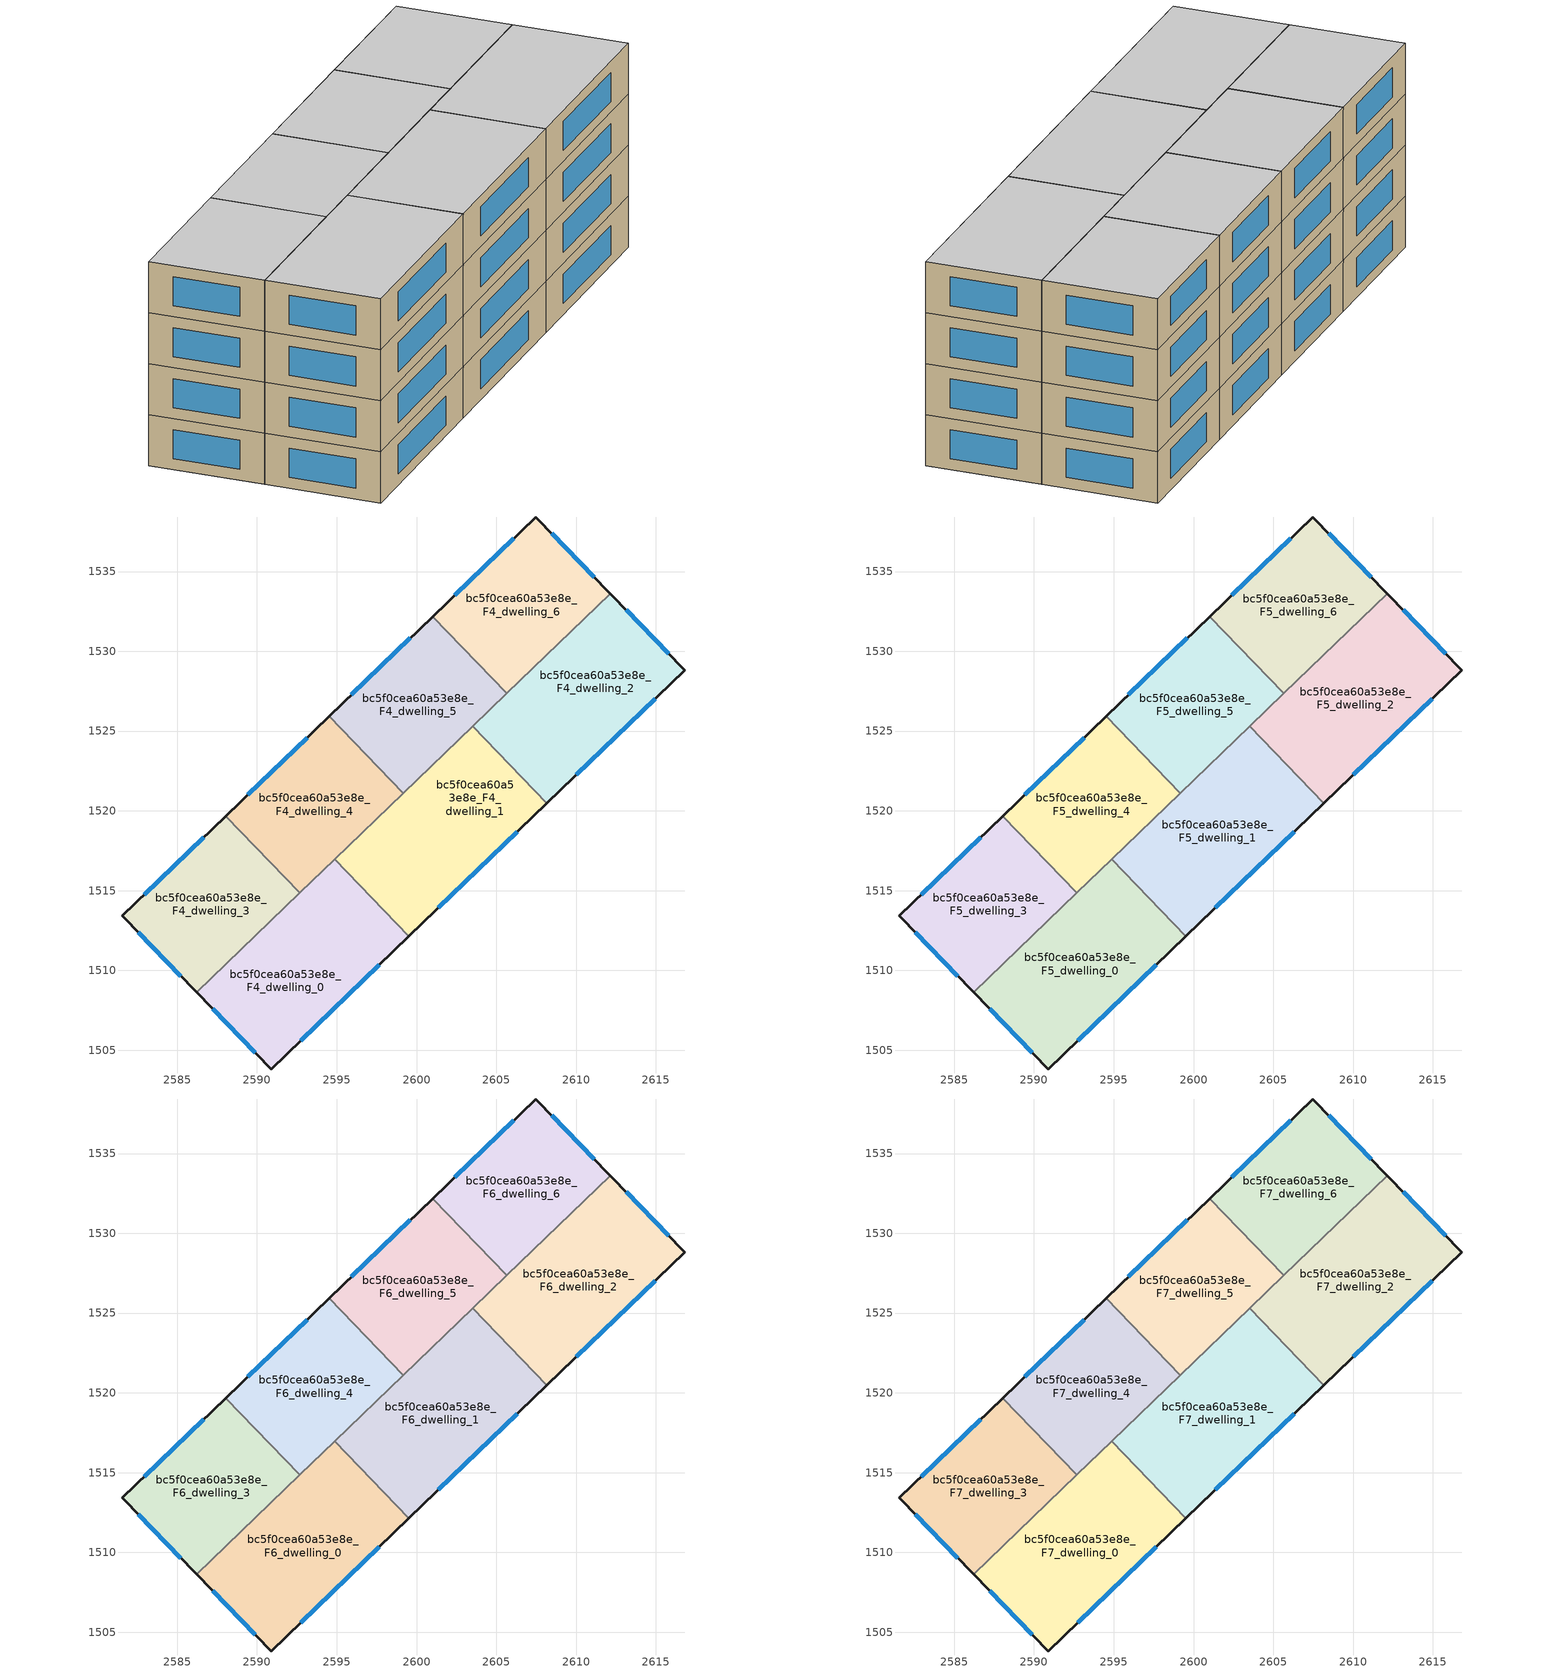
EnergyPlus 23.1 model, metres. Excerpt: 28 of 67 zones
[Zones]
bc5f0cea60a53e8e_F4_dwelling_0
 floor to bc5f0cea60a53e8e_F3_dwelling_6 (EU_floor_Construction): 2592.7,1514.87 2597.35,1510.05 2590.89,1503.82 2586.22,1508.62 z12
 floor to bc5f0cea60a53e8e_F3_dwelling_4 (EU_floor_Construction): 2594.87,1516.96 2599.52,1512.15 2597.35,1510.05 2592.7,1514.87 z12
 wall outside (EU_wall_Construction): 2586.22,1508.62 2590.89,1503.82 2599.52,1512.15 z12:15
 wall to bc5f0cea60a53e8e_F4_dwelling_1 (EU_wall_Construction): 2599.52,1512.15 2594.87,1516.96 z12:15
 wall to bc5f0cea60a53e8e_F4_dwelling_3 (EU_wall_Construction): 2592.69,1514.86 2586.22,1508.62 z12:15
 wall to bc5f0cea60a53e8e_F4_dwelling_4 (EU_wall_Construction): 2594.87,1516.96 2592.69,1514.86 z12:15
 window (EU_Window_Construction): 2592.73,1505.61 2597.67,1510.36 / 2587.22,1507.59 2589.89,1504.85 z12.64:14.36
bc5f0cea60a53e8e_F4_dwelling_1
 floor to bc5f0cea60a53e8e_F3_dwelling_2 (EU_floor_Construction): 2603.51,1525.29 2608.16,1520.48 2603.83,1516.3 2599.18,1521.12 z12
 floor to bc5f0cea60a53e8e_F3_dwelling_4 (EU_floor_Construction): 2599.18,1521.12 2603.83,1516.3 2599.52,1512.15 2594.87,1516.96 z12
 wall outside (EU_wall_Construction): 2599.52,1512.15 2608.16,1520.48 z12:15
 wall to bc5f0cea60a53e8e_F4_dwelling_2 (EU_wall_Construction): 2608.16,1520.48 2603.51,1525.29 z12:15
 wall to bc5f0cea60a53e8e_F4_dwelling_5 (EU_wall_Construction): 2603.51,1525.29 2599.17,1521.11 z12:15
 wall to bc5f0cea60a53e8e_F4_dwelling_4 (EU_wall_Construction): 2599.17,1521.11 2594.87,1516.96 z12:15
 window (EU_Window_Construction): 2601.37,1513.93 2606.31,1518.7 z12.64:14.36
bc5f0cea60a53e8e_F4_dwelling_2
 floor to bc5f0cea60a53e8e_F3_dwelling_0 (EU_floor_Construction): 2612.15,1533.61 2616.81,1528.82 2610.31,1522.55 2605.67,1527.36 z12
 floor to bc5f0cea60a53e8e_F3_dwelling_2 (EU_floor_Construction): 2605.67,1527.36 2610.31,1522.55 2608.16,1520.48 2603.51,1525.29 z12
 wall outside (EU_wall_Construction): 2608.16,1520.48 2616.81,1528.82 2612.14,1533.62 z12:15
 wall to bc5f0cea60a53e8e_F4_dwelling_6 (EU_wall_Construction): 2612.14,1533.62 2605.65,1527.36 z12:15
 wall to bc5f0cea60a53e8e_F4_dwelling_5 (EU_wall_Construction): 2605.65,1527.36 2603.51,1525.29 z12:15
 window (EU_Window_Construction): 2615.81,1529.85 2613.14,1532.59 / 2610.01,1522.27 2614.95,1527.04 z12.64:14.36
bc5f0cea60a53e8e_F4_dwelling_3
 floor to bc5f0cea60a53e8e_F3_dwelling_7 (EU_floor_Construction): 2588.05,1519.67 2592.69,1514.87 2586.22,1508.63 2581.56,1513.41 z12
 floor to bc5f0cea60a53e8e_F3_dwelling_6 (EU_floor_Construction): 2592.69,1514.87 2592.69,1514.86 2586.22,1508.62 2586.22,1508.63 z12
 wall outside (EU_wall_Construction): 2588.05,1519.67 2581.56,1513.41 2586.22,1508.62 z12:15
 wall to bc5f0cea60a53e8e_F4_dwelling_4 (EU_wall_Construction): 2592.69,1514.86 2588.05,1519.67 z12:15
 window (EU_Window_Construction): 2582.56,1512.39 2585.22,1509.65 / 2586.66,1518.33 2582.95,1514.75 z12.64:14.36
bc5f0cea60a53e8e_F4_dwelling_4
 floor adiabatic (EU_floor_Construction): 2594.53,1525.92 2599.17,1521.11 2592.7,1514.87 2588.06,1519.68 z12
 floor to bc5f0cea60a53e8e_F3_dwelling_7 (EU_floor_Construction): 2588.06,1519.68 2592.7,1514.88 2592.69,1514.87 2588.05,1519.67 z12
 wall outside (EU_wall_Construction): 2594.53,1525.92 2588.05,1519.67 z12:15
 wall to bc5f0cea60a53e8e_F4_dwelling_5 (EU_wall_Construction): 2599.17,1521.11 2594.53,1525.92 z12:15
 window (EU_Window_Construction): 2593.14,1524.59 2589.44,1521.01 z12.64:14.36
bc5f0cea60a53e8e_F4_dwelling_5
 floor to bc5f0cea60a53e8e_F3_dwelling_3 (EU_floor_Construction): 2601.01,1532.17 2605.65,1527.36 2599.18,1521.12 2594.54,1525.93 z12
 floor to bc5f0cea60a53e8e_F3_dwelling_5 (EU_floor_Construction): 2594.54,1525.93 2599.18,1521.12 2599.17,1521.11 2594.53,1525.92 z12
 wall outside (EU_wall_Construction): 2601.01,1532.17 2594.53,1525.92 z12:15
 wall to bc5f0cea60a53e8e_F4_dwelling_6 (EU_wall_Construction): 2605.65,1527.36 2601.01,1532.17 z12:15
 window (EU_Window_Construction): 2599.62,1530.84 2595.92,1527.26 z12.64:14.36
bc5f0cea60a53e8e_F4_dwelling_6
 floor to bc5f0cea60a53e8e_F3_dwelling_1 (EU_floor_Construction): 2607.48,1538.42 2612.14,1533.62 2605.66,1527.37 2601.02,1532.18 z12
 floor to bc5f0cea60a53e8e_F3_dwelling_3 (EU_floor_Construction): 2601.02,1532.18 2605.66,1527.37 2605.65,1527.36 2601.01,1532.17 z12
 wall outside (EU_wall_Construction): 2612.14,1533.62 2607.48,1538.42 2601.01,1532.17 z12:15
 window (EU_Window_Construction): 2611.15,1534.65 2608.48,1537.39 / 2606.09,1537.08 2602.4,1533.51 z12.64:14.36
bc5f0cea60a53e8e_F5_dwelling_0
 floor to bc5f0cea60a53e8e_F4_dwelling_0 (EU_floor_Construction): 2594.87,1516.96 2599.52,1512.15 2590.89,1503.82 2586.22,1508.62 z15
 wall outside (EU_wall_Construction): 2586.22,1508.62 2590.89,1503.82 2599.52,1512.15 z15:18
 wall to bc5f0cea60a53e8e_F5_dwelling_1 (EU_wall_Construction): 2599.52,1512.15 2594.87,1516.96 z15:18
 wall to bc5f0cea60a53e8e_F5_dwelling_3 (EU_wall_Construction): 2592.69,1514.86 2586.22,1508.62 z15:18
 wall to bc5f0cea60a53e8e_F5_dwelling_4 (EU_wall_Construction): 2594.87,1516.96 2592.69,1514.86 z15:18
 window (EU_Window_Construction): 2592.73,1505.61 2597.67,1510.36 / 2587.22,1507.59 2589.89,1504.85 z15.64:17.36
bc5f0cea60a53e8e_F5_dwelling_1
 floor to bc5f0cea60a53e8e_F4_dwelling_1 (EU_floor_Construction): 2603.51,1525.29 2608.16,1520.48 2599.52,1512.15 2594.87,1516.96 z15
 wall outside (EU_wall_Construction): 2599.52,1512.15 2608.16,1520.48 z15:18
 wall to bc5f0cea60a53e8e_F5_dwelling_2 (EU_wall_Construction): 2608.16,1520.48 2603.51,1525.29 z15:18
 wall to bc5f0cea60a53e8e_F5_dwelling_5 (EU_wall_Construction): 2603.51,1525.29 2599.17,1521.11 z15:18
 wall to bc5f0cea60a53e8e_F5_dwelling_4 (EU_wall_Construction): 2599.17,1521.11 2594.87,1516.96 z15:18
 window (EU_Window_Construction): 2601.37,1513.93 2606.31,1518.7 z15.64:17.36
bc5f0cea60a53e8e_F5_dwelling_2
 floor to bc5f0cea60a53e8e_F4_dwelling_2 (EU_floor_Construction): 2612.14,1533.62 2616.81,1528.82 2608.16,1520.48 2603.51,1525.29 z15
 wall outside (EU_wall_Construction): 2608.16,1520.48 2616.81,1528.82 2612.14,1533.62 z15:18
 wall to bc5f0cea60a53e8e_F5_dwelling_6 (EU_wall_Construction): 2612.14,1533.62 2605.65,1527.36 z15:18
 wall to bc5f0cea60a53e8e_F5_dwelling_5 (EU_wall_Construction): 2605.65,1527.36 2603.51,1525.29 z15:18
 window (EU_Window_Construction): 2615.81,1529.85 2613.14,1532.59 / 2610.01,1522.27 2614.95,1527.04 z15.64:17.36
bc5f0cea60a53e8e_F5_dwelling_3
 floor to bc5f0cea60a53e8e_F4_dwelling_3 (EU_floor_Construction): 2588.05,1519.67 2592.69,1514.86 2586.22,1508.62 2581.56,1513.41 z15
 wall outside (EU_wall_Construction): 2588.05,1519.67 2581.56,1513.41 2586.22,1508.62 z15:18
 wall to bc5f0cea60a53e8e_F5_dwelling_4 (EU_wall_Construction): 2592.69,1514.86 2588.05,1519.67 z15:18
 window (EU_Window_Construction): 2582.56,1512.39 2585.22,1509.65 / 2586.66,1518.33 2582.95,1514.75 z15.64:17.36
bc5f0cea60a53e8e_F5_dwelling_4
 floor to bc5f0cea60a53e8e_F4_dwelling_4 (EU_floor_Construction): 2594.53,1525.92 2599.17,1521.11 2592.69,1514.86 2588.05,1519.67 z15
 wall outside (EU_wall_Construction): 2594.53,1525.92 2588.05,1519.67 z15:18
 wall to bc5f0cea60a53e8e_F5_dwelling_5 (EU_wall_Construction): 2599.17,1521.11 2594.53,1525.92 z15:18
 window (EU_Window_Construction): 2593.14,1524.59 2589.44,1521.01 z15.64:17.36
bc5f0cea60a53e8e_F5_dwelling_5
 floor to bc5f0cea60a53e8e_F4_dwelling_5 (EU_floor_Construction): 2601.01,1532.17 2605.65,1527.36 2599.17,1521.11 2594.53,1525.92 z15
 wall outside (EU_wall_Construction): 2601.01,1532.17 2594.53,1525.92 z15:18
 wall to bc5f0cea60a53e8e_F5_dwelling_6 (EU_wall_Construction): 2605.65,1527.36 2601.01,1532.17 z15:18
 window (EU_Window_Construction): 2599.62,1530.84 2595.92,1527.26 z15.64:17.36
bc5f0cea60a53e8e_F5_dwelling_6
 floor to bc5f0cea60a53e8e_F4_dwelling_6 (EU_floor_Construction): 2607.48,1538.42 2612.14,1533.62 2605.65,1527.36 2601.01,1532.17 z15
 wall outside (EU_wall_Construction): 2612.14,1533.62 2607.48,1538.42 2601.01,1532.17 z15:18
 window (EU_Window_Construction): 2611.15,1534.65 2608.48,1537.39 / 2606.09,1537.08 2602.4,1533.51 z15.64:17.36
bc5f0cea60a53e8e_F6_dwelling_0
 floor to bc5f0cea60a53e8e_F5_dwelling_0 (EU_floor_Construction): 2594.87,1516.96 2599.52,1512.15 2590.89,1503.82 2586.22,1508.62 z18
 wall outside (EU_wall_Construction): 2586.22,1508.62 2590.89,1503.82 2599.52,1512.15 z18:21
 wall to bc5f0cea60a53e8e_F6_dwelling_1 (EU_wall_Construction): 2599.52,1512.15 2594.87,1516.96 z18:21
 wall to bc5f0cea60a53e8e_F6_dwelling_3 (EU_wall_Construction): 2592.69,1514.86 2586.22,1508.62 z18:21
 wall to bc5f0cea60a53e8e_F6_dwelling_4 (EU_wall_Construction): 2594.87,1516.96 2592.69,1514.86 z18:21
 window (EU_Window_Construction): 2592.73,1505.61 2597.67,1510.36 / 2587.22,1507.59 2589.89,1504.85 z18.64:20.36
bc5f0cea60a53e8e_F6_dwelling_1
 floor to bc5f0cea60a53e8e_F5_dwelling_1 (EU_floor_Construction): 2603.51,1525.29 2608.16,1520.48 2599.52,1512.15 2594.87,1516.96 z18
 wall outside (EU_wall_Construction): 2599.52,1512.15 2608.16,1520.48 z18:21
 wall to bc5f0cea60a53e8e_F6_dwelling_2 (EU_wall_Construction): 2608.16,1520.48 2603.51,1525.29 z18:21
 wall to bc5f0cea60a53e8e_F6_dwelling_5 (EU_wall_Construction): 2603.51,1525.29 2599.17,1521.11 z18:21
 wall to bc5f0cea60a53e8e_F6_dwelling_4 (EU_wall_Construction): 2599.17,1521.11 2594.87,1516.96 z18:21
 window (EU_Window_Construction): 2601.37,1513.93 2606.31,1518.7 z18.64:20.36
bc5f0cea60a53e8e_F6_dwelling_2
 floor to bc5f0cea60a53e8e_F5_dwelling_2 (EU_floor_Construction): 2612.14,1533.62 2616.81,1528.82 2608.16,1520.48 2603.51,1525.29 z18
 wall outside (EU_wall_Construction): 2608.16,1520.48 2616.81,1528.82 2612.14,1533.62 z18:21
 wall to bc5f0cea60a53e8e_F6_dwelling_6 (EU_wall_Construction): 2612.14,1533.62 2605.65,1527.36 z18:21
 wall to bc5f0cea60a53e8e_F6_dwelling_5 (EU_wall_Construction): 2605.65,1527.36 2603.51,1525.29 z18:21
 window (EU_Window_Construction): 2615.81,1529.85 2613.14,1532.59 / 2610.01,1522.27 2614.95,1527.04 z18.64:20.36
bc5f0cea60a53e8e_F6_dwelling_3
 floor to bc5f0cea60a53e8e_F5_dwelling_3 (EU_floor_Construction): 2588.05,1519.67 2592.69,1514.86 2586.22,1508.62 2581.56,1513.41 z18
 wall outside (EU_wall_Construction): 2588.05,1519.67 2581.56,1513.41 2586.22,1508.62 z18:21
 wall to bc5f0cea60a53e8e_F6_dwelling_4 (EU_wall_Construction): 2592.69,1514.86 2588.05,1519.67 z18:21
 window (EU_Window_Construction): 2582.56,1512.39 2585.22,1509.65 / 2586.66,1518.33 2582.95,1514.75 z18.64:20.36
bc5f0cea60a53e8e_F6_dwelling_4
 floor to bc5f0cea60a53e8e_F5_dwelling_4 (EU_floor_Construction): 2594.53,1525.92 2599.17,1521.11 2592.69,1514.86 2588.05,1519.67 z18
 wall outside (EU_wall_Construction): 2594.53,1525.92 2588.05,1519.67 z18:21
 wall to bc5f0cea60a53e8e_F6_dwelling_5 (EU_wall_Construction): 2599.17,1521.11 2594.53,1525.92 z18:21
 window (EU_Window_Construction): 2593.14,1524.59 2589.44,1521.01 z18.64:20.36
bc5f0cea60a53e8e_F6_dwelling_5
 floor to bc5f0cea60a53e8e_F5_dwelling_5 (EU_floor_Construction): 2601.01,1532.17 2605.65,1527.36 2599.17,1521.11 2594.53,1525.92 z18
 wall outside (EU_wall_Construction): 2601.01,1532.17 2594.53,1525.92 z18:21
 wall to bc5f0cea60a53e8e_F6_dwelling_6 (EU_wall_Construction): 2605.65,1527.36 2601.01,1532.17 z18:21
 window (EU_Window_Construction): 2599.62,1530.84 2595.92,1527.26 z18.64:20.36
bc5f0cea60a53e8e_F6_dwelling_6
 floor to bc5f0cea60a53e8e_F5_dwelling_6 (EU_floor_Construction): 2607.48,1538.42 2612.14,1533.62 2605.65,1527.36 2601.01,1532.17 z18
 wall outside (EU_wall_Construction): 2612.14,1533.62 2607.48,1538.42 2601.01,1532.17 z18:21
 window (EU_Window_Construction): 2611.15,1534.65 2608.48,1537.39 / 2606.09,1537.08 2602.4,1533.51 z18.64:20.36
bc5f0cea60a53e8e_F7_dwelling_0
 floor to bc5f0cea60a53e8e_F6_dwelling_0 (EU_floor_Construction): 2594.87,1516.96 2599.52,1512.15 2590.89,1503.82 2586.22,1508.62 z21
 wall outside (EU_wall_Construction): 2586.22,1508.62 2590.89,1503.82 2599.52,1512.15 z21:24
 wall to bc5f0cea60a53e8e_F7_dwelling_1 (EU_wall_Construction): 2599.52,1512.15 2594.87,1516.96 z21:24
 wall to bc5f0cea60a53e8e_F7_dwelling_3 (EU_wall_Construction): 2592.69,1514.86 2586.22,1508.62 z21:24
 wall to bc5f0cea60a53e8e_F7_dwelling_4 (EU_wall_Construction): 2594.87,1516.96 2592.69,1514.86 z21:24
 window (EU_Window_Construction): 2592.73,1505.61 2597.67,1510.36 / 2587.22,1507.59 2589.89,1504.85 z21.64:23.36
 ceiling to bc5f0cea60a53e8e_F8_dwelling_0 (EU_floor_Construction): 2599.52,1512.15 2594.87,1516.96 2586.22,1508.62 2590.89,1503.82 z24
bc5f0cea60a53e8e_F7_dwelling_1
 floor to bc5f0cea60a53e8e_F6_dwelling_1 (EU_floor_Construction): 2603.51,1525.29 2608.16,1520.48 2599.52,1512.15 2594.87,1516.96 z21
 wall outside (EU_wall_Construction): 2599.52,1512.15 2608.16,1520.48 z21:24
 wall to bc5f0cea60a53e8e_F7_dwelling_2 (EU_wall_Construction): 2608.16,1520.48 2603.51,1525.29 z21:24
 wall to bc5f0cea60a53e8e_F7_dwelling_5 (EU_wall_Construction): 2603.51,1525.29 2599.17,1521.11 z21:24
 wall to bc5f0cea60a53e8e_F7_dwelling_4 (EU_wall_Construction): 2599.17,1521.11 2594.87,1516.96 z21:24
 window (EU_Window_Construction): 2601.37,1513.93 2606.31,1518.7 z21.64:23.36
 ceiling to bc5f0cea60a53e8e_F8_dwelling_1 (EU_floor_Construction): 2608.16,1520.48 2603.51,1525.29 2594.87,1516.96 2599.52,1512.15 z24
bc5f0cea60a53e8e_F7_dwelling_2
 floor to bc5f0cea60a53e8e_F6_dwelling_2 (EU_floor_Construction): 2612.14,1533.62 2616.81,1528.82 2608.16,1520.48 2603.51,1525.29 z21
 wall outside (EU_wall_Construction): 2608.16,1520.48 2616.81,1528.82 2612.14,1533.62 z21:24
 wall to bc5f0cea60a53e8e_F7_dwelling_6 (EU_wall_Construction): 2612.14,1533.62 2605.65,1527.36 z21:24
 wall to bc5f0cea60a53e8e_F7_dwelling_5 (EU_wall_Construction): 2605.65,1527.36 2603.51,1525.29 z21:24
 window (EU_Window_Construction): 2615.81,1529.85 2613.14,1532.59 / 2610.01,1522.27 2614.95,1527.04 z21.64:23.36
 ceiling to bc5f0cea60a53e8e_F8_dwelling_2 (EU_floor_Construction): 2616.81,1528.82 2612.14,1533.62 2603.51,1525.29 2608.16,1520.48 z24
bc5f0cea60a53e8e_F7_dwelling_3
 floor to bc5f0cea60a53e8e_F6_dwelling_3 (EU_floor_Construction): 2588.05,1519.67 2592.69,1514.86 2586.22,1508.62 2581.56,1513.41 z21
 wall outside (EU_wall_Construction): 2588.05,1519.67 2581.56,1513.41 2586.22,1508.62 z21:24
 wall to bc5f0cea60a53e8e_F7_dwelling_4 (EU_wall_Construction): 2592.69,1514.86 2588.05,1519.67 z21:24
 window (EU_Window_Construction): 2582.56,1512.39 2585.22,1509.65 / 2586.66,1518.33 2582.95,1514.75 z21.64:23.36
 ceiling to bc5f0cea60a53e8e_F8_dwelling_3 (EU_floor_Construction): 2592.69,1514.86 2588.05,1519.67 2581.56,1513.41 2586.22,1508.62 z24
bc5f0cea60a53e8e_F7_dwelling_4
 floor to bc5f0cea60a53e8e_F6_dwelling_4 (EU_floor_Construction): 2594.53,1525.92 2599.17,1521.11 2592.69,1514.86 2588.05,1519.67 z21
 wall outside (EU_wall_Construction): 2594.53,1525.92 2588.05,1519.67 z21:24
 wall to bc5f0cea60a53e8e_F7_dwelling_5 (EU_wall_Construction): 2599.17,1521.11 2594.53,1525.92 z21:24
 window (EU_Window_Construction): 2593.14,1524.59 2589.44,1521.01 z21.64:23.36
 ceiling to bc5f0cea60a53e8e_F8_dwelling_4 (EU_floor_Construction): 2599.17,1521.11 2594.53,1525.92 2588.05,1519.67 2592.69,1514.86 z24
bc5f0cea60a53e8e_F7_dwelling_5
 floor to bc5f0cea60a53e8e_F6_dwelling_5 (EU_floor_Construction): 2601.01,1532.17 2605.65,1527.36 2599.17,1521.11 2594.53,1525.92 z21
 wall outside (EU_wall_Construction): 2601.01,1532.17 2594.53,1525.92 z21:24
 wall to bc5f0cea60a53e8e_F7_dwelling_6 (EU_wall_Construction): 2605.65,1527.36 2601.01,1532.17 z21:24
 window (EU_Window_Construction): 2599.62,1530.84 2595.92,1527.26 z21.64:23.36
 ceiling to bc5f0cea60a53e8e_F8_dwelling_5 (EU_floor_Construction): 2605.65,1527.36 2601.01,1532.17 2594.53,1525.92 2599.17,1521.11 z24
bc5f0cea60a53e8e_F7_dwelling_6
 floor to bc5f0cea60a53e8e_F6_dwelling_6 (EU_floor_Construction): 2607.48,1538.42 2612.14,1533.62 2605.65,1527.36 2601.01,1532.17 z21
 wall outside (EU_wall_Construction): 2612.14,1533.62 2607.48,1538.42 2601.01,1532.17 z21:24
 window (EU_Window_Construction): 2611.15,1534.65 2608.48,1537.39 / 2606.09,1537.08 2602.4,1533.51 z21.64:23.36
 ceiling to bc5f0cea60a53e8e_F8_dwelling_6 (EU_floor_Construction): 2612.14,1533.62 2607.48,1538.42 2601.01,1532.17 2605.65,1527.36 z24
[Building]
EU S2 Campaign: North Axis=0; Terrain=City; Solar Distribution=FullExterior
[Site:Location]
Yerevan-Zvartnots.Intl.AP: Latitude=40.15; Longitude=44.383; Time Zone=4; Elevation=854
[SizingPeriod:WeatherFileDays]
AnnualSizingPeriod: Begin Month=1; Begin Day of Month=1; End Month=12; End Day of Month=31; Day of Week for Start Day=Monday; Use Weather File Daylight Saving Period=No; Use Weather File Rain and Snow Indicators=No
[MATERIAL]
EU_InternalMass_Material: Roughness=MediumRough; Thickness=0.1; Conductivity=1; Density=1800; Specific Heat=900; Thermal Absorptance=0.9; Solar Absorptance=0.7; Visible Absorptance=0.7
[MATERIAL:NOMASS] Roughness=MediumRough; Thermal Absorptance=0.9; Solar Absorptance=0.7; Visible Absorptance=0.7
Name | Thermal Resistance
EU_wall_NoMass | 1.05043
EU_floor_NoMass | 0.478065
[WINDOWMATERIAL:SIMPLEGLAZINGSYSTEM]
EU_Window_SimpleGlazing: UFactor=2.5566; Solar Heat Gain Coefficient=0.75; Visible Transmittance=0.75
[CONSTRUCTION]
EU_wall_Construction: EU_wall_NoMass
EU_floor_Construction: EU_floor_NoMass
EU_Window_Construction: EU_Window_SimpleGlazing
EU_InternalMass_Construction: EU_InternalMass_Material
[ZONE] Type=1; Multiplier=1; Ceiling Height=autocalculate; Floor Area=autocalculate; Part of Total Floor Area=Yes
Name | Volume
bc5f0cea60a53e8e_F4_dwelling_0; bc5f0cea60a53e8e_F5_dwelling_0; bc5f0cea60a53e8e_F6_dwelling_0; bc5f0cea60a53e8e_F7_dwelling_0; bc5f0cea60a53e8e_F4_dwelling_2; bc5f0cea60a53e8e_F5_dwelling_2; bc5f0cea60a53e8e_F6_dwelling_2; bc5f0cea60a53e8e_F7_dwelling_2 | 240.9
bc5f0cea60a53e8e_F4_dwelling_1; bc5f0cea60a53e8e_F5_dwelling_1; bc5f0cea60a53e8e_F6_dwelling_1; bc5f0cea60a53e8e_F7_dwelling_1 | 240.888
bc5f0cea60a53e8e_F4_dwelling_3; bc5f0cea60a53e8e_F5_dwelling_3; bc5f0cea60a53e8e_F6_dwelling_3; bc5f0cea60a53e8e_F7_dwelling_3 | 180.689
bc5f0cea60a53e8e_F4_dwelling_4; bc5f0cea60a53e8e_F5_dwelling_4; bc5f0cea60a53e8e_F6_dwelling_4; bc5f0cea60a53e8e_F7_dwelling_4 | 180.678
bc5f0cea60a53e8e_F4_dwelling_5; bc5f0cea60a53e8e_F5_dwelling_5; bc5f0cea60a53e8e_F6_dwelling_5; bc5f0cea60a53e8e_F7_dwelling_5 | 180.709
bc5f0cea60a53e8e_F4_dwelling_6; bc5f0cea60a53e8e_F5_dwelling_6; bc5f0cea60a53e8e_F6_dwelling_6; bc5f0cea60a53e8e_F7_dwelling_6 | 180.705
[INTERNALMASS] Construction=EU_InternalMass_Construction
Name | Zone or ZoneList | Surface Area
bc5f0cea60a53e8e_F4_dwelling_0_EU_InternalMass | bc5f0cea60a53e8e_F4_dwelling_0 | 80.2999
bc5f0cea60a53e8e_F4_dwelling_1_EU_InternalMass | bc5f0cea60a53e8e_F4_dwelling_1 | 80.2961
bc5f0cea60a53e8e_F4_dwelling_2_EU_InternalMass | bc5f0cea60a53e8e_F4_dwelling_2 | 80.2999
bc5f0cea60a53e8e_F4_dwelling_3_EU_InternalMass | bc5f0cea60a53e8e_F4_dwelling_3 | 60.2295
bc5f0cea60a53e8e_F4_dwelling_4_EU_InternalMass | bc5f0cea60a53e8e_F4_dwelling_4 | 60.2262
bc5f0cea60a53e8e_F4_dwelling_5_EU_InternalMass | bc5f0cea60a53e8e_F4_dwelling_5 | 60.2364
bc5f0cea60a53e8e_F4_dwelling_6_EU_InternalMass | bc5f0cea60a53e8e_F4_dwelling_6 | 60.235
bc5f0cea60a53e8e_F5_dwelling_0_EU_InternalMass | bc5f0cea60a53e8e_F5_dwelling_0 | 80.2999
bc5f0cea60a53e8e_F5_dwelling_1_EU_InternalMass | bc5f0cea60a53e8e_F5_dwelling_1 | 80.2961
bc5f0cea60a53e8e_F5_dwelling_2_EU_InternalMass | bc5f0cea60a53e8e_F5_dwelling_2 | 80.2999
bc5f0cea60a53e8e_F5_dwelling_3_EU_InternalMass | bc5f0cea60a53e8e_F5_dwelling_3 | 60.2295
bc5f0cea60a53e8e_F5_dwelling_4_EU_InternalMass | bc5f0cea60a53e8e_F5_dwelling_4 | 60.2262
bc5f0cea60a53e8e_F5_dwelling_5_EU_InternalMass | bc5f0cea60a53e8e_F5_dwelling_5 | 60.2364
bc5f0cea60a53e8e_F5_dwelling_6_EU_InternalMass | bc5f0cea60a53e8e_F5_dwelling_6 | 60.235
bc5f0cea60a53e8e_F6_dwelling_0_EU_InternalMass | bc5f0cea60a53e8e_F6_dwelling_0 | 80.2999
bc5f0cea60a53e8e_F6_dwelling_1_EU_InternalMass | bc5f0cea60a53e8e_F6_dwelling_1 | 80.2961
bc5f0cea60a53e8e_F6_dwelling_2_EU_InternalMass | bc5f0cea60a53e8e_F6_dwelling_2 | 80.2999
bc5f0cea60a53e8e_F6_dwelling_3_EU_InternalMass | bc5f0cea60a53e8e_F6_dwelling_3 | 60.2295
bc5f0cea60a53e8e_F6_dwelling_4_EU_InternalMass | bc5f0cea60a53e8e_F6_dwelling_4 | 60.2262
bc5f0cea60a53e8e_F6_dwelling_5_EU_InternalMass | bc5f0cea60a53e8e_F6_dwelling_5 | 60.2364
bc5f0cea60a53e8e_F6_dwelling_6_EU_InternalMass | bc5f0cea60a53e8e_F6_dwelling_6 | 60.235
bc5f0cea60a53e8e_F7_dwelling_0_EU_InternalMass | bc5f0cea60a53e8e_F7_dwelling_0 | 80.2999
bc5f0cea60a53e8e_F7_dwelling_1_EU_InternalMass | bc5f0cea60a53e8e_F7_dwelling_1 | 80.2961
bc5f0cea60a53e8e_F7_dwelling_2_EU_InternalMass | bc5f0cea60a53e8e_F7_dwelling_2 | 80.2999
bc5f0cea60a53e8e_F7_dwelling_3_EU_InternalMass | bc5f0cea60a53e8e_F7_dwelling_3 | 60.2295
bc5f0cea60a53e8e_F7_dwelling_4_EU_InternalMass | bc5f0cea60a53e8e_F7_dwelling_4 | 60.2262
bc5f0cea60a53e8e_F7_dwelling_5_EU_InternalMass | bc5f0cea60a53e8e_F7_dwelling_5 | 60.2364
bc5f0cea60a53e8e_F7_dwelling_6_EU_InternalMass | bc5f0cea60a53e8e_F7_dwelling_6 | 60.235
[OTHEREQUIPMENT] Fuel Type=Electricity; Design Level Calculation Method=Watts/Area; Power per Zone Floor Area=1; Fraction Latent=0; Fraction Radiant=0; Fraction Lost=0; Carbon Dioxide Generation Rate=0; EndUse Subcategory=EU_Step8_InternalGains
Name | Zone or ZoneList or Space or SpaceList | Schedule
EU_Step8_InternalGain_bc5f0cea60a53e8e_F4_dwelling_0_f000 | bc5f0cea60a53e8e_F4_dwelling_0 | EU_Step8_GainSchedule_bc5f0cea60a53e8e_F4_dwelling_0_f000
EU_Step8_InternalGain_bc5f0cea60a53e8e_F4_dwelling_1_f000 | bc5f0cea60a53e8e_F4_dwelling_1 | EU_Step8_GainSchedule_bc5f0cea60a53e8e_F4_dwelling_1_f000
EU_Step8_InternalGain_bc5f0cea60a53e8e_F4_dwelling_2_f000 | bc5f0cea60a53e8e_F4_dwelling_2 | EU_Step8_GainSchedule_bc5f0cea60a53e8e_F4_dwelling_2_f000
EU_Step8_InternalGain_bc5f0cea60a53e8e_F4_dwelling_3_f000 | bc5f0cea60a53e8e_F4_dwelling_3 | EU_Step8_GainSchedule_bc5f0cea60a53e8e_F4_dwelling_3_f000
EU_Step8_InternalGain_bc5f0cea60a53e8e_F4_dwelling_4_f000 | bc5f0cea60a53e8e_F4_dwelling_4 | EU_Step8_GainSchedule_bc5f0cea60a53e8e_F4_dwelling_4_f000
EU_Step8_InternalGain_bc5f0cea60a53e8e_F4_dwelling_5_f000 | bc5f0cea60a53e8e_F4_dwelling_5 | EU_Step8_GainSchedule_bc5f0cea60a53e8e_F4_dwelling_5_f000
EU_Step8_InternalGain_bc5f0cea60a53e8e_F4_dwelling_6_f000 | bc5f0cea60a53e8e_F4_dwelling_6 | EU_Step8_GainSchedule_bc5f0cea60a53e8e_F4_dwelling_6_f000
EU_Step8_InternalGain_bc5f0cea60a53e8e_F5_dwelling_0_f000 | bc5f0cea60a53e8e_F5_dwelling_0 | EU_Step8_GainSchedule_bc5f0cea60a53e8e_F5_dwelling_0_f000
EU_Step8_InternalGain_bc5f0cea60a53e8e_F5_dwelling_1_f000 | bc5f0cea60a53e8e_F5_dwelling_1 | EU_Step8_GainSchedule_bc5f0cea60a53e8e_F5_dwelling_1_f000
EU_Step8_InternalGain_bc5f0cea60a53e8e_F5_dwelling_2_f000 | bc5f0cea60a53e8e_F5_dwelling_2 | EU_Step8_GainSchedule_bc5f0cea60a53e8e_F5_dwelling_2_f000
EU_Step8_InternalGain_bc5f0cea60a53e8e_F5_dwelling_3_f000 | bc5f0cea60a53e8e_F5_dwelling_3 | EU_Step8_GainSchedule_bc5f0cea60a53e8e_F5_dwelling_3_f000
EU_Step8_InternalGain_bc5f0cea60a53e8e_F5_dwelling_4_f000 | bc5f0cea60a53e8e_F5_dwelling_4 | EU_Step8_GainSchedule_bc5f0cea60a53e8e_F5_dwelling_4_f000
EU_Step8_InternalGain_bc5f0cea60a53e8e_F5_dwelling_5_f000 | bc5f0cea60a53e8e_F5_dwelling_5 | EU_Step8_GainSchedule_bc5f0cea60a53e8e_F5_dwelling_5_f000
EU_Step8_InternalGain_bc5f0cea60a53e8e_F5_dwelling_6_f000 | bc5f0cea60a53e8e_F5_dwelling_6 | EU_Step8_GainSchedule_bc5f0cea60a53e8e_F5_dwelling_6_f000
EU_Step8_InternalGain_bc5f0cea60a53e8e_F6_dwelling_0_f000 | bc5f0cea60a53e8e_F6_dwelling_0 | EU_Step8_GainSchedule_bc5f0cea60a53e8e_F6_dwelling_0_f000
EU_Step8_InternalGain_bc5f0cea60a53e8e_F6_dwelling_1_f000 | bc5f0cea60a53e8e_F6_dwelling_1 | EU_Step8_GainSchedule_bc5f0cea60a53e8e_F6_dwelling_1_f000
EU_Step8_InternalGain_bc5f0cea60a53e8e_F6_dwelling_2_f000 | bc5f0cea60a53e8e_F6_dwelling_2 | EU_Step8_GainSchedule_bc5f0cea60a53e8e_F6_dwelling_2_f000
EU_Step8_InternalGain_bc5f0cea60a53e8e_F6_dwelling_3_f000 | bc5f0cea60a53e8e_F6_dwelling_3 | EU_Step8_GainSchedule_bc5f0cea60a53e8e_F6_dwelling_3_f000
EU_Step8_InternalGain_bc5f0cea60a53e8e_F6_dwelling_4_f000 | bc5f0cea60a53e8e_F6_dwelling_4 | EU_Step8_GainSchedule_bc5f0cea60a53e8e_F6_dwelling_4_f000
EU_Step8_InternalGain_bc5f0cea60a53e8e_F6_dwelling_5_f000 | bc5f0cea60a53e8e_F6_dwelling_5 | EU_Step8_GainSchedule_bc5f0cea60a53e8e_F6_dwelling_5_f000
EU_Step8_InternalGain_bc5f0cea60a53e8e_F6_dwelling_6_f000 | bc5f0cea60a53e8e_F6_dwelling_6 | EU_Step8_GainSchedule_bc5f0cea60a53e8e_F6_dwelling_6_f000
EU_Step8_InternalGain_bc5f0cea60a53e8e_F7_dwelling_0_f000 | bc5f0cea60a53e8e_F7_dwelling_0 | EU_Step8_GainSchedule_bc5f0cea60a53e8e_F7_dwelling_0_f000
EU_Step8_InternalGain_bc5f0cea60a53e8e_F7_dwelling_1_f000 | bc5f0cea60a53e8e_F7_dwelling_1 | EU_Step8_GainSchedule_bc5f0cea60a53e8e_F7_dwelling_1_f000
EU_Step8_InternalGain_bc5f0cea60a53e8e_F7_dwelling_2_f000 | bc5f0cea60a53e8e_F7_dwelling_2 | EU_Step8_GainSchedule_bc5f0cea60a53e8e_F7_dwelling_2_f000
EU_Step8_InternalGain_bc5f0cea60a53e8e_F7_dwelling_3_f000 | bc5f0cea60a53e8e_F7_dwelling_3 | EU_Step8_GainSchedule_bc5f0cea60a53e8e_F7_dwelling_3_f000
EU_Step8_InternalGain_bc5f0cea60a53e8e_F7_dwelling_4_f000 | bc5f0cea60a53e8e_F7_dwelling_4 | EU_Step8_GainSchedule_bc5f0cea60a53e8e_F7_dwelling_4_f000
EU_Step8_InternalGain_bc5f0cea60a53e8e_F7_dwelling_5_f000 | bc5f0cea60a53e8e_F7_dwelling_5 | EU_Step8_GainSchedule_bc5f0cea60a53e8e_F7_dwelling_5_f000
EU_Step8_InternalGain_bc5f0cea60a53e8e_F7_dwelling_6_f000 | bc5f0cea60a53e8e_F7_dwelling_6 | EU_Step8_GainSchedule_bc5f0cea60a53e8e_F7_dwelling_6_f000
[ZONEVENTILATION:DESIGNFLOWRATE] Schedule=EU_AlwaysOn; Design Flow Rate Calculation Method=AirChanges/Hour; Air Changes per Hour=0.557805; Ventilation Type=Natural; Fan Pressure Rise=0; Fan Total Efficiency=1; Constant Term Coefficient=1; Temperature Term Coefficient=0; Velocity Term Coefficient=0; Velocity Squared Term Coefficient=0; Minimum Indoor Temperature=-100; Maximum Indoor Temperature=100; Delta Temperature=-100; Minimum Outdoor Temperature=-100; Maximum Outdoor Temperature=100; Maximum Wind Speed=40
Name | Zone or ZoneList or Space or SpaceList
EU_ConstantAir_bc5f0cea60a53e8e_F4_dwelling_0 | bc5f0cea60a53e8e_F4_dwelling_0
EU_ConstantAir_bc5f0cea60a53e8e_F4_dwelling_1 | bc5f0cea60a53e8e_F4_dwelling_1
EU_ConstantAir_bc5f0cea60a53e8e_F4_dwelling_2 | bc5f0cea60a53e8e_F4_dwelling_2
EU_ConstantAir_bc5f0cea60a53e8e_F4_dwelling_3 | bc5f0cea60a53e8e_F4_dwelling_3
EU_ConstantAir_bc5f0cea60a53e8e_F4_dwelling_4 | bc5f0cea60a53e8e_F4_dwelling_4
EU_ConstantAir_bc5f0cea60a53e8e_F4_dwelling_5 | bc5f0cea60a53e8e_F4_dwelling_5
EU_ConstantAir_bc5f0cea60a53e8e_F4_dwelling_6 | bc5f0cea60a53e8e_F4_dwelling_6
EU_ConstantAir_bc5f0cea60a53e8e_F5_dwelling_0 | bc5f0cea60a53e8e_F5_dwelling_0
EU_ConstantAir_bc5f0cea60a53e8e_F5_dwelling_1 | bc5f0cea60a53e8e_F5_dwelling_1
EU_ConstantAir_bc5f0cea60a53e8e_F5_dwelling_2 | bc5f0cea60a53e8e_F5_dwelling_2
EU_ConstantAir_bc5f0cea60a53e8e_F5_dwelling_3 | bc5f0cea60a53e8e_F5_dwelling_3
EU_ConstantAir_bc5f0cea60a53e8e_F5_dwelling_4 | bc5f0cea60a53e8e_F5_dwelling_4
EU_ConstantAir_bc5f0cea60a53e8e_F5_dwelling_5 | bc5f0cea60a53e8e_F5_dwelling_5
EU_ConstantAir_bc5f0cea60a53e8e_F5_dwelling_6 | bc5f0cea60a53e8e_F5_dwelling_6
EU_ConstantAir_bc5f0cea60a53e8e_F6_dwelling_0 | bc5f0cea60a53e8e_F6_dwelling_0
EU_ConstantAir_bc5f0cea60a53e8e_F6_dwelling_1 | bc5f0cea60a53e8e_F6_dwelling_1
EU_ConstantAir_bc5f0cea60a53e8e_F6_dwelling_2 | bc5f0cea60a53e8e_F6_dwelling_2
EU_ConstantAir_bc5f0cea60a53e8e_F6_dwelling_3 | bc5f0cea60a53e8e_F6_dwelling_3
EU_ConstantAir_bc5f0cea60a53e8e_F6_dwelling_4 | bc5f0cea60a53e8e_F6_dwelling_4
EU_ConstantAir_bc5f0cea60a53e8e_F6_dwelling_5 | bc5f0cea60a53e8e_F6_dwelling_5
EU_ConstantAir_bc5f0cea60a53e8e_F6_dwelling_6 | bc5f0cea60a53e8e_F6_dwelling_6
EU_ConstantAir_bc5f0cea60a53e8e_F7_dwelling_0 | bc5f0cea60a53e8e_F7_dwelling_0
EU_ConstantAir_bc5f0cea60a53e8e_F7_dwelling_1 | bc5f0cea60a53e8e_F7_dwelling_1
EU_ConstantAir_bc5f0cea60a53e8e_F7_dwelling_2 | bc5f0cea60a53e8e_F7_dwelling_2
EU_ConstantAir_bc5f0cea60a53e8e_F7_dwelling_3 | bc5f0cea60a53e8e_F7_dwelling_3
EU_ConstantAir_bc5f0cea60a53e8e_F7_dwelling_4 | bc5f0cea60a53e8e_F7_dwelling_4
EU_ConstantAir_bc5f0cea60a53e8e_F7_dwelling_5 | bc5f0cea60a53e8e_F7_dwelling_5
EU_ConstantAir_bc5f0cea60a53e8e_F7_dwelling_6 | bc5f0cea60a53e8e_F7_dwelling_6
[HVACTEMPLATE:THERMOSTAT] Constant Heating Setpoint=20; Constant Cooling Setpoint=50
EU_HeatOnly_bc5f0cea60a53e8e_F0_dwelling_0; EU_HeatOnly_bc5f0cea60a53e8e_F0_dwelling_1; EU_HeatOnly_bc5f0cea60a53e8e_F0_dwelling_2; EU_HeatOnly_bc5f0cea60a53e8e_F0_dwelling_3; EU_HeatOnly_bc5f0cea60a53e8e_F0_dwelling_4; EU_HeatOnly_bc5f0cea60a53e8e_F0_dwelling_5; EU_HeatOnly_bc5f0cea60a53e8e_F0_dwelling_6; EU_HeatOnly_bc5f0cea60a53e8e_F0_dwelling_7; EU_HeatOnly_bc5f0cea60a53e8e_F1_dwelling_0; EU_HeatOnly_bc5f0cea60a53e8e_F1_dwelling_1; EU_HeatOnly_bc5f0cea60a53e8e_F1_dwelling_2; EU_HeatOnly_bc5f0cea60a53e8e_F1_dwelling_3; EU_HeatOnly_bc5f0cea60a53e8e_F1_dwelling_4; EU_HeatOnly_bc5f0cea60a53e8e_F1_dwelling_5; EU_HeatOnly_bc5f0cea60a53e8e_F1_dwelling_6; EU_HeatOnly_bc5f0cea60a53e8e_F1_dwelling_7; EU_HeatOnly_bc5f0cea60a53e8e_F2_dwelling_0; EU_HeatOnly_bc5f0cea60a53e8e_F2_dwelling_1; EU_HeatOnly_bc5f0cea60a53e8e_F2_dwelling_2; EU_HeatOnly_bc5f0cea60a53e8e_F2_dwelling_3; EU_HeatOnly_bc5f0cea60a53e8e_F2_dwelling_4; EU_HeatOnly_bc5f0cea60a53e8e_F2_dwelling_5; EU_HeatOnly_bc5f0cea60a53e8e_F2_dwelling_6; EU_HeatOnly_bc5f0cea60a53e8e_F2_dwelling_7; EU_HeatOnly_bc5f0cea60a53e8e_F3_dwelling_0; EU_HeatOnly_bc5f0cea60a53e8e_F3_dwelling_1; EU_HeatOnly_bc5f0cea60a53e8e_F3_dwelling_2; EU_HeatOnly_bc5f0cea60a53e8e_F3_dwelling_3; EU_HeatOnly_bc5f0cea60a53e8e_F3_dwelling_4; EU_HeatOnly_bc5f0cea60a53e8e_F3_dwelling_5; EU_HeatOnly_bc5f0cea60a53e8e_F3_dwelling_6; EU_HeatOnly_bc5f0cea60a53e8e_F3_dwelling_7; EU_HeatOnly_bc5f0cea60a53e8e_F4_dwelling_0; EU_HeatOnly_bc5f0cea60a53e8e_F4_dwelling_1; EU_HeatOnly_bc5f0cea60a53e8e_F4_dwelling_2; EU_HeatOnly_bc5f0cea60a53e8e_F4_dwelling_3; EU_HeatOnly_bc5f0cea60a53e8e_F4_dwelling_4; EU_HeatOnly_bc5f0cea60a53e8e_F4_dwelling_5; EU_HeatOnly_bc5f0cea60a53e8e_F4_dwelling_6; EU_HeatOnly_bc5f0cea60a53e8e_F5_dwelling_0; EU_HeatOnly_bc5f0cea60a53e8e_F5_dwelling_1; EU_HeatOnly_bc5f0cea60a53e8e_F5_dwelling_2; EU_HeatOnly_bc5f0cea60a53e8e_F5_dwelling_3; EU_HeatOnly_bc5f0cea60a53e8e_F5_dwelling_4; EU_HeatOnly_bc5f0cea60a53e8e_F5_dwelling_5; EU_HeatOnly_bc5f0cea60a53e8e_F5_dwelling_6; EU_HeatOnly_bc5f0cea60a53e8e_F6_dwelling_0; EU_HeatOnly_bc5f0cea60a53e8e_F6_dwelling_1; EU_HeatOnly_bc5f0cea60a53e8e_F6_dwelling_2; EU_HeatOnly_bc5f0cea60a53e8e_F6_dwelling_3; EU_HeatOnly_bc5f0cea60a53e8e_F6_dwelling_4; EU_HeatOnly_bc5f0cea60a53e8e_F6_dwelling_5; EU_HeatOnly_bc5f0cea60a53e8e_F6_dwelling_6; EU_HeatOnly_bc5f0cea60a53e8e_F7_dwelling_0; EU_HeatOnly_bc5f0cea60a53e8e_F7_dwelling_1; EU_HeatOnly_bc5f0cea60a53e8e_F7_dwelling_2; EU_HeatOnly_bc5f0cea60a53e8e_F7_dwelling_3; EU_HeatOnly_bc5f0cea60a53e8e_F7_dwelling_4; EU_HeatOnly_bc5f0cea60a53e8e_F7_dwelling_5; EU_HeatOnly_bc5f0cea60a53e8e_F7_dwelling_6; EU_HeatOnly_bc5f0cea60a53e8e_F8_dwelling_0; EU_HeatOnly_bc5f0cea60a53e8e_F8_dwelling_1; EU_HeatOnly_bc5f0cea60a53e8e_F8_dwelling_2; EU_HeatOnly_bc5f0cea60a53e8e_F8_dwelling_3; EU_HeatOnly_bc5f0cea60a53e8e_F8_dwelling_4; EU_HeatOnly_bc5f0cea60a53e8e_F8_dwelling_5; EU_HeatOnly_bc5f0cea60a53e8e_F8_dwelling_6
[HVACTEMPLATE:ZONE:IDEALLOADSAIRSYSTEM] System Availability Schedule=EU_AlwaysOn; Maximum Heating Supply Air Temperature=50; Minimum Cooling Supply Air Temperature=13; Maximum Heating Supply Air Humidity Ratio=0.0156; Minimum Cooling Supply Air Humidity Ratio=0.0077; Heating Limit=NoLimit; Cooling Limit=NoLimit; Heating Availability Schedule=EU_AlwaysOn; Cooling Availability Schedule=EU_CoolingOff; Dehumidification Control Type=ConstantSensibleHeatRatio; Cooling Sensible Heat Ratio=0.7; Dehumidification Setpoint=60; Humidification Control Type=None; Humidification Setpoint=30; Outdoor Air Method=None; Outdoor Air Flow Rate per Person=0.00944; Outdoor Air Flow Rate per Zone Floor Area=0; Outdoor Air Flow Rate per Zone=0; Demand Controlled Ventilation Type=None; Outdoor Air Economizer Type=NoEconomizer; Heat Recovery Type=None; Sensible Heat Recovery Effectiveness=0.7; Latent Heat Recovery Effectiveness=0.65
Name | Template Thermostat
bc5f0cea60a53e8e_F4_dwelling_0 | EU_HeatOnly_bc5f0cea60a53e8e_F4_dwelling_0
bc5f0cea60a53e8e_F4_dwelling_1 | EU_HeatOnly_bc5f0cea60a53e8e_F4_dwelling_1
bc5f0cea60a53e8e_F4_dwelling_2 | EU_HeatOnly_bc5f0cea60a53e8e_F4_dwelling_2
bc5f0cea60a53e8e_F4_dwelling_3 | EU_HeatOnly_bc5f0cea60a53e8e_F4_dwelling_3
bc5f0cea60a53e8e_F4_dwelling_4 | EU_HeatOnly_bc5f0cea60a53e8e_F4_dwelling_4
bc5f0cea60a53e8e_F4_dwelling_5 | EU_HeatOnly_bc5f0cea60a53e8e_F4_dwelling_5
bc5f0cea60a53e8e_F4_dwelling_6 | EU_HeatOnly_bc5f0cea60a53e8e_F4_dwelling_6
bc5f0cea60a53e8e_F5_dwelling_0 | EU_HeatOnly_bc5f0cea60a53e8e_F5_dwelling_0
bc5f0cea60a53e8e_F5_dwelling_1 | EU_HeatOnly_bc5f0cea60a53e8e_F5_dwelling_1
bc5f0cea60a53e8e_F5_dwelling_2 | EU_HeatOnly_bc5f0cea60a53e8e_F5_dwelling_2
bc5f0cea60a53e8e_F5_dwelling_3 | EU_HeatOnly_bc5f0cea60a53e8e_F5_dwelling_3
bc5f0cea60a53e8e_F5_dwelling_4 | EU_HeatOnly_bc5f0cea60a53e8e_F5_dwelling_4
bc5f0cea60a53e8e_F5_dwelling_5 | EU_HeatOnly_bc5f0cea60a53e8e_F5_dwelling_5
bc5f0cea60a53e8e_F5_dwelling_6 | EU_HeatOnly_bc5f0cea60a53e8e_F5_dwelling_6
bc5f0cea60a53e8e_F6_dwelling_0 | EU_HeatOnly_bc5f0cea60a53e8e_F6_dwelling_0
bc5f0cea60a53e8e_F6_dwelling_1 | EU_HeatOnly_bc5f0cea60a53e8e_F6_dwelling_1
bc5f0cea60a53e8e_F6_dwelling_2 | EU_HeatOnly_bc5f0cea60a53e8e_F6_dwelling_2
bc5f0cea60a53e8e_F6_dwelling_3 | EU_HeatOnly_bc5f0cea60a53e8e_F6_dwelling_3
bc5f0cea60a53e8e_F6_dwelling_4 | EU_HeatOnly_bc5f0cea60a53e8e_F6_dwelling_4
bc5f0cea60a53e8e_F6_dwelling_5 | EU_HeatOnly_bc5f0cea60a53e8e_F6_dwelling_5
bc5f0cea60a53e8e_F6_dwelling_6 | EU_HeatOnly_bc5f0cea60a53e8e_F6_dwelling_6
bc5f0cea60a53e8e_F7_dwelling_0 | EU_HeatOnly_bc5f0cea60a53e8e_F7_dwelling_0
bc5f0cea60a53e8e_F7_dwelling_1 | EU_HeatOnly_bc5f0cea60a53e8e_F7_dwelling_1
bc5f0cea60a53e8e_F7_dwelling_2 | EU_HeatOnly_bc5f0cea60a53e8e_F7_dwelling_2
bc5f0cea60a53e8e_F7_dwelling_3 | EU_HeatOnly_bc5f0cea60a53e8e_F7_dwelling_3
bc5f0cea60a53e8e_F7_dwelling_4 | EU_HeatOnly_bc5f0cea60a53e8e_F7_dwelling_4
bc5f0cea60a53e8e_F7_dwelling_5 | EU_HeatOnly_bc5f0cea60a53e8e_F7_dwelling_5
bc5f0cea60a53e8e_F7_dwelling_6 | EU_HeatOnly_bc5f0cea60a53e8e_F7_dwelling_6
[SIZING:ZONE] Zone Cooling Design Supply Air Temperature Input Method=SupplyAirTemperature; Zone Cooling Design Supply Air Temperature=13; Zone Heating Design Supply Air Temperature Input Method=SupplyAirTemperature; Zone Heating Design Supply Air Temperature=50; Zone Cooling Design Supply Air Humidity Ratio=0.008; Zone Heating Design Supply Air Humidity Ratio=0.008; Cooling Design Air Flow Method=DesignDay; Cooling Design Air Flow Rate=0; Cooling Minimum Air Flow per Zone Floor Area=0.000762; Cooling Minimum Air Flow=0; Cooling Minimum Air Flow Fraction=0.2; Heating Design Air Flow Method=DesignDay; Heating Design Air Flow Rate=0; Heating Maximum Air Flow per Zone Floor Area=0.002032; Heating Maximum Air Flow=0.141576; Heating Maximum Air Flow Fraction=0.3; Account for Dedicated Outdoor Air System=No; Dedicated Outdoor Air System Control Strategy=NeutralSupplyAir; Dedicated Outdoor Air Low Setpoint Temperature for Design=autosize; Dedicated Outdoor Air High Setpoint Temperature for Design=autosize; Zone Load Sizing Method=Sensible Load Only No Latent Load; Zone Latent Cooling Design Supply Air Humidity Ratio Input Method=HumidityRatioDifference; Zone Cooling Design Supply Air Humidity Ratio Difference=0.005; Zone Latent Heating Design Supply Air Humidity Ratio Input Method=HumidityRatioDifference; Zone Humidification Design Supply Air Humidity Ratio Difference=0.005
bc5f0cea60a53e8e_F4_dwelling_0; bc5f0cea60a53e8e_F4_dwelling_1; bc5f0cea60a53e8e_F4_dwelling_2; bc5f0cea60a53e8e_F4_dwelling_3; bc5f0cea60a53e8e_F4_dwelling_4; bc5f0cea60a53e8e_F4_dwelling_5; bc5f0cea60a53e8e_F4_dwelling_6; bc5f0cea60a53e8e_F5_dwelling_0; bc5f0cea60a53e8e_F5_dwelling_1; bc5f0cea60a53e8e_F5_dwelling_2; bc5f0cea60a53e8e_F5_dwelling_3; bc5f0cea60a53e8e_F5_dwelling_4; bc5f0cea60a53e8e_F5_dwelling_5; bc5f0cea60a53e8e_F5_dwelling_6; bc5f0cea60a53e8e_F6_dwelling_0; bc5f0cea60a53e8e_F6_dwelling_1; bc5f0cea60a53e8e_F6_dwelling_2; bc5f0cea60a53e8e_F6_dwelling_3; bc5f0cea60a53e8e_F6_dwelling_4; bc5f0cea60a53e8e_F6_dwelling_5; bc5f0cea60a53e8e_F6_dwelling_6; bc5f0cea60a53e8e_F7_dwelling_0; bc5f0cea60a53e8e_F7_dwelling_1; bc5f0cea60a53e8e_F7_dwelling_2; bc5f0cea60a53e8e_F7_dwelling_3; bc5f0cea60a53e8e_F7_dwelling_4; bc5f0cea60a53e8e_F7_dwelling_5; bc5f0cea60a53e8e_F7_dwelling_6
[SCHEDULE:CONSTANT]
Name | Hourly Value
EU_AlwaysOn | 1
EU_CoolingOff | 0
[SCHEDULE:FILE] Column Number=1; Rows to Skip at Top=0; Number of Hours of Data=8760; Column Separator=Comma; Interpolate to Timestep=No; Minutes per Item=60; Adjust Schedule for Daylight Savings=Yes
Name | File
EU_Step8_GainSchedule_bc5f0cea60a53e8e_F4_dwelling_0_f000 | ../../schedules/bc5f0cea60a53e8e/bc5f0cea60a53e8e_F4_dwelling_0_f000_gain.csv
EU_Step8_GainSchedule_bc5f0cea60a53e8e_F4_dwelling_1_f000 | ../../schedules/bc5f0cea60a53e8e/bc5f0cea60a53e8e_F4_dwelling_1_f000_gain.csv
EU_Step8_GainSchedule_bc5f0cea60a53e8e_F4_dwelling_2_f000 | ../../schedules/bc5f0cea60a53e8e/bc5f0cea60a53e8e_F4_dwelling_2_f000_gain.csv
EU_Step8_GainSchedule_bc5f0cea60a53e8e_F4_dwelling_3_f000 | ../../schedules/bc5f0cea60a53e8e/bc5f0cea60a53e8e_F4_dwelling_3_f000_gain.csv
EU_Step8_GainSchedule_bc5f0cea60a53e8e_F4_dwelling_4_f000 | ../../schedules/bc5f0cea60a53e8e/bc5f0cea60a53e8e_F4_dwelling_4_f000_gain.csv
EU_Step8_GainSchedule_bc5f0cea60a53e8e_F4_dwelling_5_f000 | ../../schedules/bc5f0cea60a53e8e/bc5f0cea60a53e8e_F4_dwelling_5_f000_gain.csv
EU_Step8_GainSchedule_bc5f0cea60a53e8e_F4_dwelling_6_f000 | ../../schedules/bc5f0cea60a53e8e/bc5f0cea60a53e8e_F4_dwelling_6_f000_gain.csv
EU_Step8_GainSchedule_bc5f0cea60a53e8e_F5_dwelling_0_f000 | ../../schedules/bc5f0cea60a53e8e/bc5f0cea60a53e8e_F5_dwelling_0_f000_gain.csv
EU_Step8_GainSchedule_bc5f0cea60a53e8e_F5_dwelling_1_f000 | ../../schedules/bc5f0cea60a53e8e/bc5f0cea60a53e8e_F5_dwelling_1_f000_gain.csv
EU_Step8_GainSchedule_bc5f0cea60a53e8e_F5_dwelling_2_f000 | ../../schedules/bc5f0cea60a53e8e/bc5f0cea60a53e8e_F5_dwelling_2_f000_gain.csv
EU_Step8_GainSchedule_bc5f0cea60a53e8e_F5_dwelling_3_f000 | ../../schedules/bc5f0cea60a53e8e/bc5f0cea60a53e8e_F5_dwelling_3_f000_gain.csv
EU_Step8_GainSchedule_bc5f0cea60a53e8e_F5_dwelling_4_f000 | ../../schedules/bc5f0cea60a53e8e/bc5f0cea60a53e8e_F5_dwelling_4_f000_gain.csv
EU_Step8_GainSchedule_bc5f0cea60a53e8e_F5_dwelling_5_f000 | ../../schedules/bc5f0cea60a53e8e/bc5f0cea60a53e8e_F5_dwelling_5_f000_gain.csv
EU_Step8_GainSchedule_bc5f0cea60a53e8e_F5_dwelling_6_f000 | ../../schedules/bc5f0cea60a53e8e/bc5f0cea60a53e8e_F5_dwelling_6_f000_gain.csv
EU_Step8_GainSchedule_bc5f0cea60a53e8e_F6_dwelling_0_f000 | ../../schedules/bc5f0cea60a53e8e/bc5f0cea60a53e8e_F6_dwelling_0_f000_gain.csv
EU_Step8_GainSchedule_bc5f0cea60a53e8e_F6_dwelling_1_f000 | ../../schedules/bc5f0cea60a53e8e/bc5f0cea60a53e8e_F6_dwelling_1_f000_gain.csv
EU_Step8_GainSchedule_bc5f0cea60a53e8e_F6_dwelling_2_f000 | ../../schedules/bc5f0cea60a53e8e/bc5f0cea60a53e8e_F6_dwelling_2_f000_gain.csv
EU_Step8_GainSchedule_bc5f0cea60a53e8e_F6_dwelling_3_f000 | ../../schedules/bc5f0cea60a53e8e/bc5f0cea60a53e8e_F6_dwelling_3_f000_gain.csv
EU_Step8_GainSchedule_bc5f0cea60a53e8e_F6_dwelling_4_f000 | ../../schedules/bc5f0cea60a53e8e/bc5f0cea60a53e8e_F6_dwelling_4_f000_gain.csv
EU_Step8_GainSchedule_bc5f0cea60a53e8e_F6_dwelling_5_f000 | ../../schedules/bc5f0cea60a53e8e/bc5f0cea60a53e8e_F6_dwelling_5_f000_gain.csv
EU_Step8_GainSchedule_bc5f0cea60a53e8e_F6_dwelling_6_f000 | ../../schedules/bc5f0cea60a53e8e/bc5f0cea60a53e8e_F6_dwelling_6_f000_gain.csv
EU_Step8_GainSchedule_bc5f0cea60a53e8e_F7_dwelling_0_f000 | ../../schedules/bc5f0cea60a53e8e/bc5f0cea60a53e8e_F7_dwelling_0_f000_gain.csv
EU_Step8_GainSchedule_bc5f0cea60a53e8e_F7_dwelling_1_f000 | ../../schedules/bc5f0cea60a53e8e/bc5f0cea60a53e8e_F7_dwelling_1_f000_gain.csv
EU_Step8_GainSchedule_bc5f0cea60a53e8e_F7_dwelling_2_f000 | ../../schedules/bc5f0cea60a53e8e/bc5f0cea60a53e8e_F7_dwelling_2_f000_gain.csv
EU_Step8_GainSchedule_bc5f0cea60a53e8e_F7_dwelling_3_f000 | ../../schedules/bc5f0cea60a53e8e/bc5f0cea60a53e8e_F7_dwelling_3_f000_gain.csv
EU_Step8_GainSchedule_bc5f0cea60a53e8e_F7_dwelling_4_f000 | ../../schedules/bc5f0cea60a53e8e/bc5f0cea60a53e8e_F7_dwelling_4_f000_gain.csv
EU_Step8_GainSchedule_bc5f0cea60a53e8e_F7_dwelling_5_f000 | ../../schedules/bc5f0cea60a53e8e/bc5f0cea60a53e8e_F7_dwelling_5_f000_gain.csv
EU_Step8_GainSchedule_bc5f0cea60a53e8e_F7_dwelling_6_f000 | ../../schedules/bc5f0cea60a53e8e/bc5f0cea60a53e8e_F7_dwelling_6_f000_gain.csv
